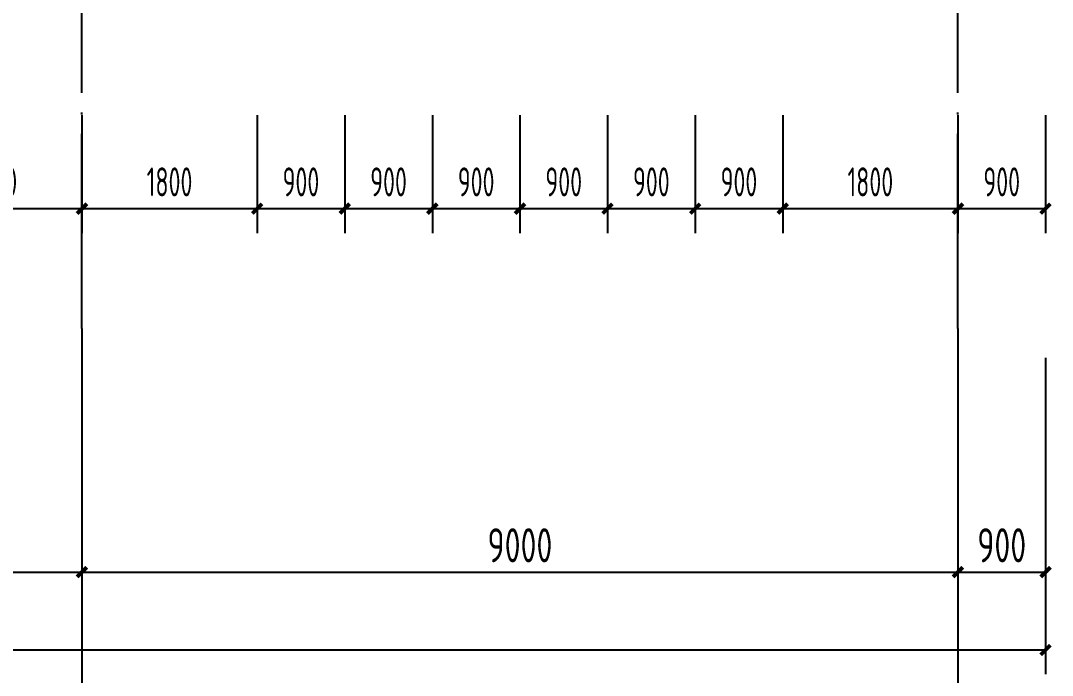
# Model space of a CAD drawing. Extents: x -228436 to 200315, y -41539 to 163917.
# Drawn here: x 47870 to 58470, y 51438 to 58162 of the extents above; entities that cross this region are included whole.
import ezdxf

# ---------------------------------------------------------------- set-up
doc = ezdxf.new("R2010")
doc.units = 0
doc.header["$LTSCALE"] = 1000
doc.header["$MEASUREMENT"] = 0
doc.linetypes.add('X-104 13#平面$0$DOTE', pattern=[2.42, 2, -0.2, 0.02, -0.2])
for name, color, linetype in [('01-标注_尺寸', 124, 'Continuous'), ('X-104 13#平面$0$01-标注_轴线坐标', 132, 'Continuous'), ('X-104 13#平面$0$A_AXIS-轴线', 36, 'X-104 13#平面$0$DOTE')]:
    doc.layers.add(name, color=color, linetype=linetype)
doc.styles.add('_TCH_DIM_T3', font='ros1.shx', dxfattribs={"width": 0.705882, "bigfont": 'jd.shx'})
doc.styles.add('X-104 13#平面$0$_TCH_DIM_T3', font='ros1.shx', dxfattribs={"width": 0.8, "bigfont": 'jd.shx'})
doc.dimstyles.new('_TCH_ARCH&&100', dxfattribs={"dimtxt": 297.5, "dimasz": 100, "dimexe": 250, "dimexo": 300, "dimgap": 126.25, "dimtad": 1, "dimdec": 0, "dimzin": 0, "dimdsep": 46, "dimtxsty": '_TCH_DIM_T3', "dimblk": 'ARCHTICK', "dimcen": 0.09, "dimclrt": 7, "dimazin": 2, "dimtfac": 1, "dimtdec": 0, "dimtix": 1, "dimtmove": 2, "dimatfit": 3, "dimfxl": 0, "dimtolj": 1, "dimtzin": 0, "dimarcsym": 0})
doc.dimstyles.new('X-104 13#平面$0$_TCH_ARCH&&100', dxfattribs={"dimtxt": 350, "dimasz": 100, "dimexe": 250, "dimexo": 300, "dimgap": 100, "dimtad": 1, "dimdec": 0, "dimzin": 0, "dimdsep": 46, "dimtxsty": 'X-104 13#平面$0$_TCH_DIM_T3', "dimblk": 'X-104 13#平面$0$_ArchTick', "dimcen": 0.09, "dimclrt": 7, "dimazin": 2, "dimtfac": 1, "dimtdec": 0, "dimtix": 1, "dimtmove": 2, "dimatfit": 3, "dimfxl": 0, "dimtolj": 1, "dimtzin": 0, "dimarcsym": 0})

# ---------------------------------------------------------------- blocks, each defined once
blk = doc.blocks.new('X-104 13#平面$0$_ArchTick')
at = {"color": 0, "linetype": 'ByBlock', "const_width": 0.4}
blk.add_lwpolyline([(-0.5, -0.5), (0.5, 0.5)], dxfattribs=at)
blk = doc.blocks.new('*D741')
at = {"layer": 'Defpoints', "color": 0, "transparency": 16777216}
for p in [(-900, -7401), (58400, -7401), (58400, -10701)]:
    blk.add_point(p, dxfattribs=at)
at = {"layer": 'X-104 13#平面$0$01-标注_轴线坐标', "color": 0, "lineweight": -2, "transparency": 16777216}
for p, q in [((-900, -7701), (-900, -10951)), ((58400, -7701), (58400, -10951)), ((-900, -10701), (58400, -10701))]:
    blk.add_line(p, q, dxfattribs=at)
at = {"layer": 'X-104 13#平面$0$01-标注_轴线坐标', "color": 0, "lineweight": -2, "transparency": 16777216, "xscale": 100, "yscale": 100, "zscale": 100, "rotation": 180}
blk.add_blockref('X-104 13#平面$0$_ArchTick', (-900, -10701), dxfattribs=at)
at = {"layer": 'X-104 13#平面$0$01-标注_轴线坐标', "color": 0, "lineweight": -2, "transparency": 16777216, "xscale": 100, "yscale": 100, "zscale": 100}
blk.add_blockref('X-104 13#平面$0$_ArchTick', (58400, -10701), dxfattribs=at)
at = {"layer": 'X-104 13#平面$0$01-标注_轴线坐标', "color": 7, "transparency": 16777216, "insert": (28750, -10426), "char_height": 350, "attachment_point": 5, "style": 'X-104 13#平面$0$_TCH_DIM_T3'}
blk.add_mtext('\\A1;59300', dxfattribs=at)
blk = doc.blocks.new('*D748')
at = {"layer": 'Defpoints', "color": 0, "transparency": 16777216}
for p in [(39500, -7401), (48500, -7401), (48500, -9901)]:
    blk.add_point(p, dxfattribs=at)
at = {"layer": 'X-104 13#平面$0$01-标注_轴线坐标', "color": 0, "lineweight": -2, "transparency": 16777216}
for p, q in [((39500, -7701), (39500, -10151)), ((48500, -7701), (48500, -10151)), ((39500, -9901), (48500, -9901))]:
    blk.add_line(p, q, dxfattribs=at)
at = {"layer": 'X-104 13#平面$0$01-标注_轴线坐标', "color": 0, "lineweight": -2, "transparency": 16777216, "xscale": 100, "yscale": 100, "zscale": 100, "rotation": 180}
blk.add_blockref('X-104 13#平面$0$_ArchTick', (39500, -9901), dxfattribs=at)
at = {"layer": 'X-104 13#平面$0$01-标注_轴线坐标', "color": 0, "lineweight": -2, "transparency": 16777216, "xscale": 100, "yscale": 100, "zscale": 100}
blk.add_blockref('X-104 13#平面$0$_ArchTick', (48500, -9901), dxfattribs=at)
at = {"layer": 'X-104 13#平面$0$01-标注_轴线坐标', "color": 7, "transparency": 16777216, "insert": (44000, -9626), "char_height": 350, "attachment_point": 5, "style": 'X-104 13#平面$0$_TCH_DIM_T3'}
blk.add_mtext('\\A1;9000', dxfattribs=at)
blk = doc.blocks.new('*D749')
at = {"layer": 'Defpoints', "color": 0, "transparency": 16777216}
for p in [(48500, -7401), (57500, -7401), (57500, -9901)]:
    blk.add_point(p, dxfattribs=at)
at = {"layer": 'X-104 13#平面$0$01-标注_轴线坐标', "color": 0, "lineweight": -2, "transparency": 16777216}
for p, q in [((48500, -7701), (48500, -10151)), ((57500, -7701), (57500, -10151)), ((48500, -9901), (57500, -9901))]:
    blk.add_line(p, q, dxfattribs=at)
at = {"layer": 'X-104 13#平面$0$01-标注_轴线坐标', "color": 0, "lineweight": -2, "transparency": 16777216, "xscale": 100, "yscale": 100, "zscale": 100, "rotation": 180}
blk.add_blockref('X-104 13#平面$0$_ArchTick', (48500, -9901), dxfattribs=at)
at = {"layer": 'X-104 13#平面$0$01-标注_轴线坐标', "color": 0, "lineweight": -2, "transparency": 16777216, "xscale": 100, "yscale": 100, "zscale": 100}
blk.add_blockref('X-104 13#平面$0$_ArchTick', (57500, -9901), dxfattribs=at)
at = {"layer": 'X-104 13#平面$0$01-标注_轴线坐标', "color": 7, "transparency": 16777216, "insert": (53000, -9626), "char_height": 350, "attachment_point": 5, "style": 'X-104 13#平面$0$_TCH_DIM_T3'}
blk.add_mtext('\\A1;9000', dxfattribs=at)
blk = doc.blocks.new('*D750')
at = {"layer": 'Defpoints', "color": 0, "transparency": 16777216}
for p in [(57500, -7401), (58400, -7401), (58400, -9901)]:
    blk.add_point(p, dxfattribs=at)
at = {"layer": 'X-104 13#平面$0$01-标注_轴线坐标', "color": 0, "lineweight": -2, "transparency": 16777216}
for p, q in [((57500, -7701), (57500, -10151)), ((58400, -7701), (58400, -10151)), ((57500, -9901), (58400, -9901))]:
    blk.add_line(p, q, dxfattribs=at)
at = {"layer": 'X-104 13#平面$0$01-标注_轴线坐标', "color": 0, "lineweight": -2, "transparency": 16777216, "xscale": 100, "yscale": 100, "zscale": 100, "rotation": 180}
blk.add_blockref('X-104 13#平面$0$_ArchTick', (57500, -9901), dxfattribs=at)
at = {"layer": 'X-104 13#平面$0$01-标注_轴线坐标', "color": 0, "lineweight": -2, "transparency": 16777216, "xscale": 100, "yscale": 100, "zscale": 100}
blk.add_blockref('X-104 13#平面$0$_ArchTick', (58400, -9901), dxfattribs=at)
at = {"layer": 'X-104 13#平面$0$01-标注_轴线坐标', "color": 7, "transparency": 16777216, "insert": (57950, -9626), "char_height": 350, "attachment_point": 5, "style": 'X-104 13#平面$0$_TCH_DIM_T3'}
blk.add_mtext('\\A1;900', dxfattribs=at)
blk = doc.blocks.new('_ArchTick')
at = {"color": 0, "linetype": 'ByBlock', "const_width": 0.4}
blk.add_lwpolyline([(-0.5, -0.5), (0.5, 0.5)], dxfattribs=at)
blk = doc.blocks.new('*D519')
at = {"layer": '01-标注_尺寸', "color": 0, "lineweight": -2, "transparency": 16777216}
for p, q in [((46700, 57190), (46700, 55981)), ((48500, 57190), (48500, 55981)), ((46700, 56231), (48500, 56231))]:
    blk.add_line(p, q, dxfattribs=at)
at = {"layer": 'Defpoints', "color": 0, "transparency": 16777216}
for p in [(46700, 57490), (48500, 57490), (48500, 56231)]:
    blk.add_point(p, dxfattribs=at)
at = {"layer": '01-标注_尺寸', "color": 0, "lineweight": -2, "transparency": 16777216, "xscale": 100, "yscale": 100, "zscale": 100, "rotation": 180}
blk.add_blockref('_ArchTick', (46700, 56231), dxfattribs=at)
at = {"layer": '01-标注_尺寸', "color": 0, "lineweight": -2, "transparency": 16777216, "xscale": 100, "yscale": 100, "zscale": 100}
blk.add_blockref('_ArchTick', (48500, 56231), dxfattribs=at)
at = {"layer": '01-标注_尺寸', "color": 7, "transparency": 16777216, "insert": (47600, 56506), "char_height": 297.5, "attachment_point": 5, "style": '_TCH_DIM_T3'}
blk.add_mtext('\\A1;1800', dxfattribs=at)
blk = doc.blocks.new('*D520')
at = {"layer": '01-标注_尺寸', "color": 0, "lineweight": -2, "transparency": 16777216}
for p, q in [((48500, 57190), (48500, 55981)), ((50300, 57190), (50300, 55981)), ((48500, 56231), (50300, 56231))]:
    blk.add_line(p, q, dxfattribs=at)
at = {"layer": 'Defpoints', "color": 0, "transparency": 16777216}
for p in [(48500, 57490), (50300, 57490), (50300, 56231)]:
    blk.add_point(p, dxfattribs=at)
at = {"layer": '01-标注_尺寸', "color": 0, "lineweight": -2, "transparency": 16777216, "xscale": 100, "yscale": 100, "zscale": 100, "rotation": 180}
blk.add_blockref('_ArchTick', (48500, 56231), dxfattribs=at)
at = {"layer": '01-标注_尺寸', "color": 0, "lineweight": -2, "transparency": 16777216, "xscale": 100, "yscale": 100, "zscale": 100}
blk.add_blockref('_ArchTick', (50300, 56231), dxfattribs=at)
at = {"layer": '01-标注_尺寸', "color": 7, "transparency": 16777216, "insert": (49400, 56506), "char_height": 297.5, "attachment_point": 5, "style": '_TCH_DIM_T3'}
blk.add_mtext('\\A1;1800', dxfattribs=at)
blk = doc.blocks.new('*D521')
at = {"layer": '01-标注_尺寸', "color": 0, "lineweight": -2, "transparency": 16777216}
for p, q in [((50300, 57190), (50300, 55981)), ((51200, 57190), (51200, 55981)), ((50300, 56231), (51200, 56231))]:
    blk.add_line(p, q, dxfattribs=at)
at = {"layer": 'Defpoints', "color": 0, "transparency": 16777216}
for p in [(50300, 57490), (51200, 57490), (51200, 56231)]:
    blk.add_point(p, dxfattribs=at)
at = {"layer": '01-标注_尺寸', "color": 0, "lineweight": -2, "transparency": 16777216, "xscale": 100, "yscale": 100, "zscale": 100, "rotation": 180}
blk.add_blockref('_ArchTick', (50300, 56231), dxfattribs=at)
at = {"layer": '01-标注_尺寸', "color": 0, "lineweight": -2, "transparency": 16777216, "xscale": 100, "yscale": 100, "zscale": 100}
blk.add_blockref('_ArchTick', (51200, 56231), dxfattribs=at)
at = {"layer": '01-标注_尺寸', "color": 7, "transparency": 16777216, "insert": (50750, 56506), "char_height": 297.5, "attachment_point": 5, "style": '_TCH_DIM_T3'}
blk.add_mtext('\\A1;900', dxfattribs=at)
blk = doc.blocks.new('*D522')
at = {"layer": '01-标注_尺寸', "color": 0, "lineweight": -2, "transparency": 16777216}
for p, q in [((51200, 57190), (51200, 55981)), ((52100, 57190), (52100, 55981)), ((51200, 56231), (52100, 56231))]:
    blk.add_line(p, q, dxfattribs=at)
at = {"layer": 'Defpoints', "color": 0, "transparency": 16777216}
for p in [(51200, 57490), (52100, 57490), (52100, 56231)]:
    blk.add_point(p, dxfattribs=at)
at = {"layer": '01-标注_尺寸', "color": 0, "lineweight": -2, "transparency": 16777216, "xscale": 100, "yscale": 100, "zscale": 100, "rotation": 180}
blk.add_blockref('_ArchTick', (51200, 56231), dxfattribs=at)
at = {"layer": '01-标注_尺寸', "color": 0, "lineweight": -2, "transparency": 16777216, "xscale": 100, "yscale": 100, "zscale": 100}
blk.add_blockref('_ArchTick', (52100, 56231), dxfattribs=at)
at = {"layer": '01-标注_尺寸', "color": 7, "transparency": 16777216, "insert": (51650, 56506), "char_height": 297.5, "attachment_point": 5, "style": '_TCH_DIM_T3'}
blk.add_mtext('\\A1;900', dxfattribs=at)
blk = doc.blocks.new('*D523')
at = {"layer": '01-标注_尺寸', "color": 0, "lineweight": -2, "transparency": 16777216}
for p, q in [((52100, 57190), (52100, 55981)), ((53000, 57190), (53000, 55981)), ((52100, 56231), (53000, 56231))]:
    blk.add_line(p, q, dxfattribs=at)
at = {"layer": 'Defpoints', "color": 0, "transparency": 16777216}
for p in [(52100, 57490), (53000, 57490), (53000, 56231)]:
    blk.add_point(p, dxfattribs=at)
at = {"layer": '01-标注_尺寸', "color": 0, "lineweight": -2, "transparency": 16777216, "xscale": 100, "yscale": 100, "zscale": 100, "rotation": 180}
blk.add_blockref('_ArchTick', (52100, 56231), dxfattribs=at)
at = {"layer": '01-标注_尺寸', "color": 0, "lineweight": -2, "transparency": 16777216, "xscale": 100, "yscale": 100, "zscale": 100}
blk.add_blockref('_ArchTick', (53000, 56231), dxfattribs=at)
at = {"layer": '01-标注_尺寸', "color": 7, "transparency": 16777216, "insert": (52550, 56506), "char_height": 297.5, "attachment_point": 5, "style": '_TCH_DIM_T3'}
blk.add_mtext('\\A1;900', dxfattribs=at)
blk = doc.blocks.new('*D524')
at = {"layer": '01-标注_尺寸', "color": 0, "lineweight": -2, "transparency": 16777216}
for p, q in [((53000, 57190), (53000, 55981)), ((53900, 57190), (53900, 55981)), ((53000, 56231), (53900, 56231))]:
    blk.add_line(p, q, dxfattribs=at)
at = {"layer": 'Defpoints', "color": 0, "transparency": 16777216}
for p in [(53000, 57490), (53900, 57490), (53900, 56231)]:
    blk.add_point(p, dxfattribs=at)
at = {"layer": '01-标注_尺寸', "color": 0, "lineweight": -2, "transparency": 16777216, "xscale": 100, "yscale": 100, "zscale": 100, "rotation": 180}
blk.add_blockref('_ArchTick', (53000, 56231), dxfattribs=at)
at = {"layer": '01-标注_尺寸', "color": 0, "lineweight": -2, "transparency": 16777216, "xscale": 100, "yscale": 100, "zscale": 100}
blk.add_blockref('_ArchTick', (53900, 56231), dxfattribs=at)
at = {"layer": '01-标注_尺寸', "color": 7, "transparency": 16777216, "insert": (53450, 56506), "char_height": 297.5, "attachment_point": 5, "style": '_TCH_DIM_T3'}
blk.add_mtext('\\A1;900', dxfattribs=at)
blk = doc.blocks.new('*D525')
at = {"layer": '01-标注_尺寸', "color": 0, "lineweight": -2, "transparency": 16777216}
for p, q in [((53900, 57190), (53900, 55981)), ((54800, 57190), (54800, 55981)), ((53900, 56231), (54800, 56231))]:
    blk.add_line(p, q, dxfattribs=at)
at = {"layer": 'Defpoints', "color": 0, "transparency": 16777216}
for p in [(53900, 57490), (54800, 57490), (54800, 56231)]:
    blk.add_point(p, dxfattribs=at)
at = {"layer": '01-标注_尺寸', "color": 0, "lineweight": -2, "transparency": 16777216, "xscale": 100, "yscale": 100, "zscale": 100, "rotation": 180}
blk.add_blockref('_ArchTick', (53900, 56231), dxfattribs=at)
at = {"layer": '01-标注_尺寸', "color": 0, "lineweight": -2, "transparency": 16777216, "xscale": 100, "yscale": 100, "zscale": 100}
blk.add_blockref('_ArchTick', (54800, 56231), dxfattribs=at)
at = {"layer": '01-标注_尺寸', "color": 7, "transparency": 16777216, "insert": (54350, 56506), "char_height": 297.5, "attachment_point": 5, "style": '_TCH_DIM_T3'}
blk.add_mtext('\\A1;900', dxfattribs=at)
blk = doc.blocks.new('*D526')
at = {"layer": '01-标注_尺寸', "color": 0, "lineweight": -2, "transparency": 16777216}
for p, q in [((54800, 57190), (54800, 55981)), ((55700, 57190), (55700, 55981)), ((54800, 56231), (55700, 56231))]:
    blk.add_line(p, q, dxfattribs=at)
at = {"layer": 'Defpoints', "color": 0, "transparency": 16777216}
for p in [(54800, 57490), (55700, 57490), (55700, 56231)]:
    blk.add_point(p, dxfattribs=at)
at = {"layer": '01-标注_尺寸', "color": 0, "lineweight": -2, "transparency": 16777216, "xscale": 100, "yscale": 100, "zscale": 100, "rotation": 180}
blk.add_blockref('_ArchTick', (54800, 56231), dxfattribs=at)
at = {"layer": '01-标注_尺寸', "color": 0, "lineweight": -2, "transparency": 16777216, "xscale": 100, "yscale": 100, "zscale": 100}
blk.add_blockref('_ArchTick', (55700, 56231), dxfattribs=at)
at = {"layer": '01-标注_尺寸', "color": 7, "transparency": 16777216, "insert": (55250, 56506), "char_height": 297.5, "attachment_point": 5, "style": '_TCH_DIM_T3'}
blk.add_mtext('\\A1;900', dxfattribs=at)
blk = doc.blocks.new('*D527')
at = {"layer": '01-标注_尺寸', "color": 0, "lineweight": -2, "transparency": 16777216}
for p, q in [((55700, 57190), (55700, 55981)), ((57500, 57190), (57500, 55981)), ((55700, 56231), (57500, 56231))]:
    blk.add_line(p, q, dxfattribs=at)
at = {"layer": 'Defpoints', "color": 0, "transparency": 16777216}
for p in [(55700, 57490), (57500, 57490), (57500, 56231)]:
    blk.add_point(p, dxfattribs=at)
at = {"layer": '01-标注_尺寸', "color": 0, "lineweight": -2, "transparency": 16777216, "xscale": 100, "yscale": 100, "zscale": 100, "rotation": 180}
blk.add_blockref('_ArchTick', (55700, 56231), dxfattribs=at)
at = {"layer": '01-标注_尺寸', "color": 0, "lineweight": -2, "transparency": 16777216, "xscale": 100, "yscale": 100, "zscale": 100}
blk.add_blockref('_ArchTick', (57500, 56231), dxfattribs=at)
at = {"layer": '01-标注_尺寸', "color": 7, "transparency": 16777216, "insert": (56600, 56506), "char_height": 297.5, "attachment_point": 5, "style": '_TCH_DIM_T3'}
blk.add_mtext('\\A1;1800', dxfattribs=at)
blk = doc.blocks.new('*D528')
at = {"layer": '01-标注_尺寸', "color": 0, "lineweight": -2, "transparency": 16777216}
for p, q in [((57500, 57190), (57500, 55981)), ((58400, 57190), (58400, 55981)), ((57500, 56231), (58400, 56231))]:
    blk.add_line(p, q, dxfattribs=at)
at = {"layer": 'Defpoints', "color": 0, "transparency": 16777216}
for p in [(57500, 57490), (58400, 57490), (58400, 56231)]:
    blk.add_point(p, dxfattribs=at)
at = {"layer": '01-标注_尺寸', "color": 0, "lineweight": -2, "transparency": 16777216, "xscale": 100, "yscale": 100, "zscale": 100, "rotation": 180}
blk.add_blockref('_ArchTick', (57500, 56231), dxfattribs=at)
at = {"layer": '01-标注_尺寸', "color": 0, "lineweight": -2, "transparency": 16777216, "xscale": 100, "yscale": 100, "zscale": 100}
blk.add_blockref('_ArchTick', (58400, 56231), dxfattribs=at)
at = {"layer": '01-标注_尺寸', "color": 7, "transparency": 16777216, "insert": (57950, 56506), "char_height": 297.5, "attachment_point": 5, "style": '_TCH_DIM_T3'}
blk.add_mtext('\\A1;900', dxfattribs=at)
blk = doc.blocks.new('X-104 13#平面$0$轴网')
at = {"layer": 'X-104 13#平面$0$01-标注_轴线坐标'}
for p, q in [((48500, -7401), (48500, -11401)), ((57500, -7401), (57500, -11401))]:
    blk.add_line(p, q, dxfattribs=at)
at = {"layer": 'X-104 13#平面$0$A_AXIS-轴线', "linetype": 'X-104 13#平面$0$DOTE'}
for p, q in [((48500, -7401), (48500, 24620.3)), ((57500, -7401), (57500, 24620.3))]:
    blk.add_line(p, q, dxfattribs=at)
at = {"layer": 'X-104 13#平面$0$01-标注_轴线坐标'}
for p1, p2, distance, picture, middle in [((-900, -7401), (58400, -7401), -3300, '*D741', (28750, -10426)), ((39500, -7401), (48500, -7401), -2500, '*D748', (44000, -9626)), ((48500, -7401), (57500, -7401), -2500, '*D749', (53000, -9626)), ((57500, -7401), (58400, -7401), -2500, '*D750', (57950, -9626))]:
    dim = blk.add_aligned_dim(p1=p1, p2=p2, distance=distance, dimstyle='X-104 13#平面$0$_TCH_ARCH&&100', dxfattribs=at)
    dim.commit()
    dim.dimension.update_dxf_attribs({"geometry": picture, "text_midpoint": middle})
blk = doc.blocks.new('X-104 13#平面')
blk.add_blockref('X-104 13#平面$0$轴网', (0, 62400))

msp = doc.modelspace()

# ---------------------------------------------------------------- block references
msp.add_blockref('X-104 13#平面', (0, 0))

# ---------------------------------------------------------------- dimensions: what is measured, and where the dimension line sits
at = {"layer": '01-标注_尺寸'}
for p1, p2, picture, middle in [((46700, 57489.7), (48500, 57489.7), '*D519', (47600, 56506.1)), ((48500, 57489.7), (50300, 57489.7), '*D520', (49400, 56506.1)), ((50300, 57489.7), (51200, 57489.7), '*D521', (50750, 56506.1)), ((51200, 57489.7), (52100, 57489.7), '*D522', (51650, 56506.1)), ((52100, 57489.7), (53000, 57489.7), '*D523', (52550, 56506.1)), ((53000, 57489.7), (53900, 57489.7), '*D524', (53450, 56506.1)), ((53900, 57489.7), (54800, 57489.7), '*D525', (54350, 56506.1)), ((54800, 57489.7), (55700, 57489.7), '*D526', (55250, 56506.1)), ((55700, 57489.7), (57500, 57489.7), '*D527', (56600, 56506.1)), ((57500, 57489.7), (58400, 57489.7), '*D528', (57950, 56506.1))]:
    dim = msp.add_aligned_dim(p1=p1, p2=p2, distance=-1258.6, dimstyle='_TCH_ARCH&&100', dxfattribs=at)
    dim.commit()
    dim.dimension.update_dxf_attribs({"geometry": picture, "text_midpoint": middle})

doc.saveas('drawing.dxf')
